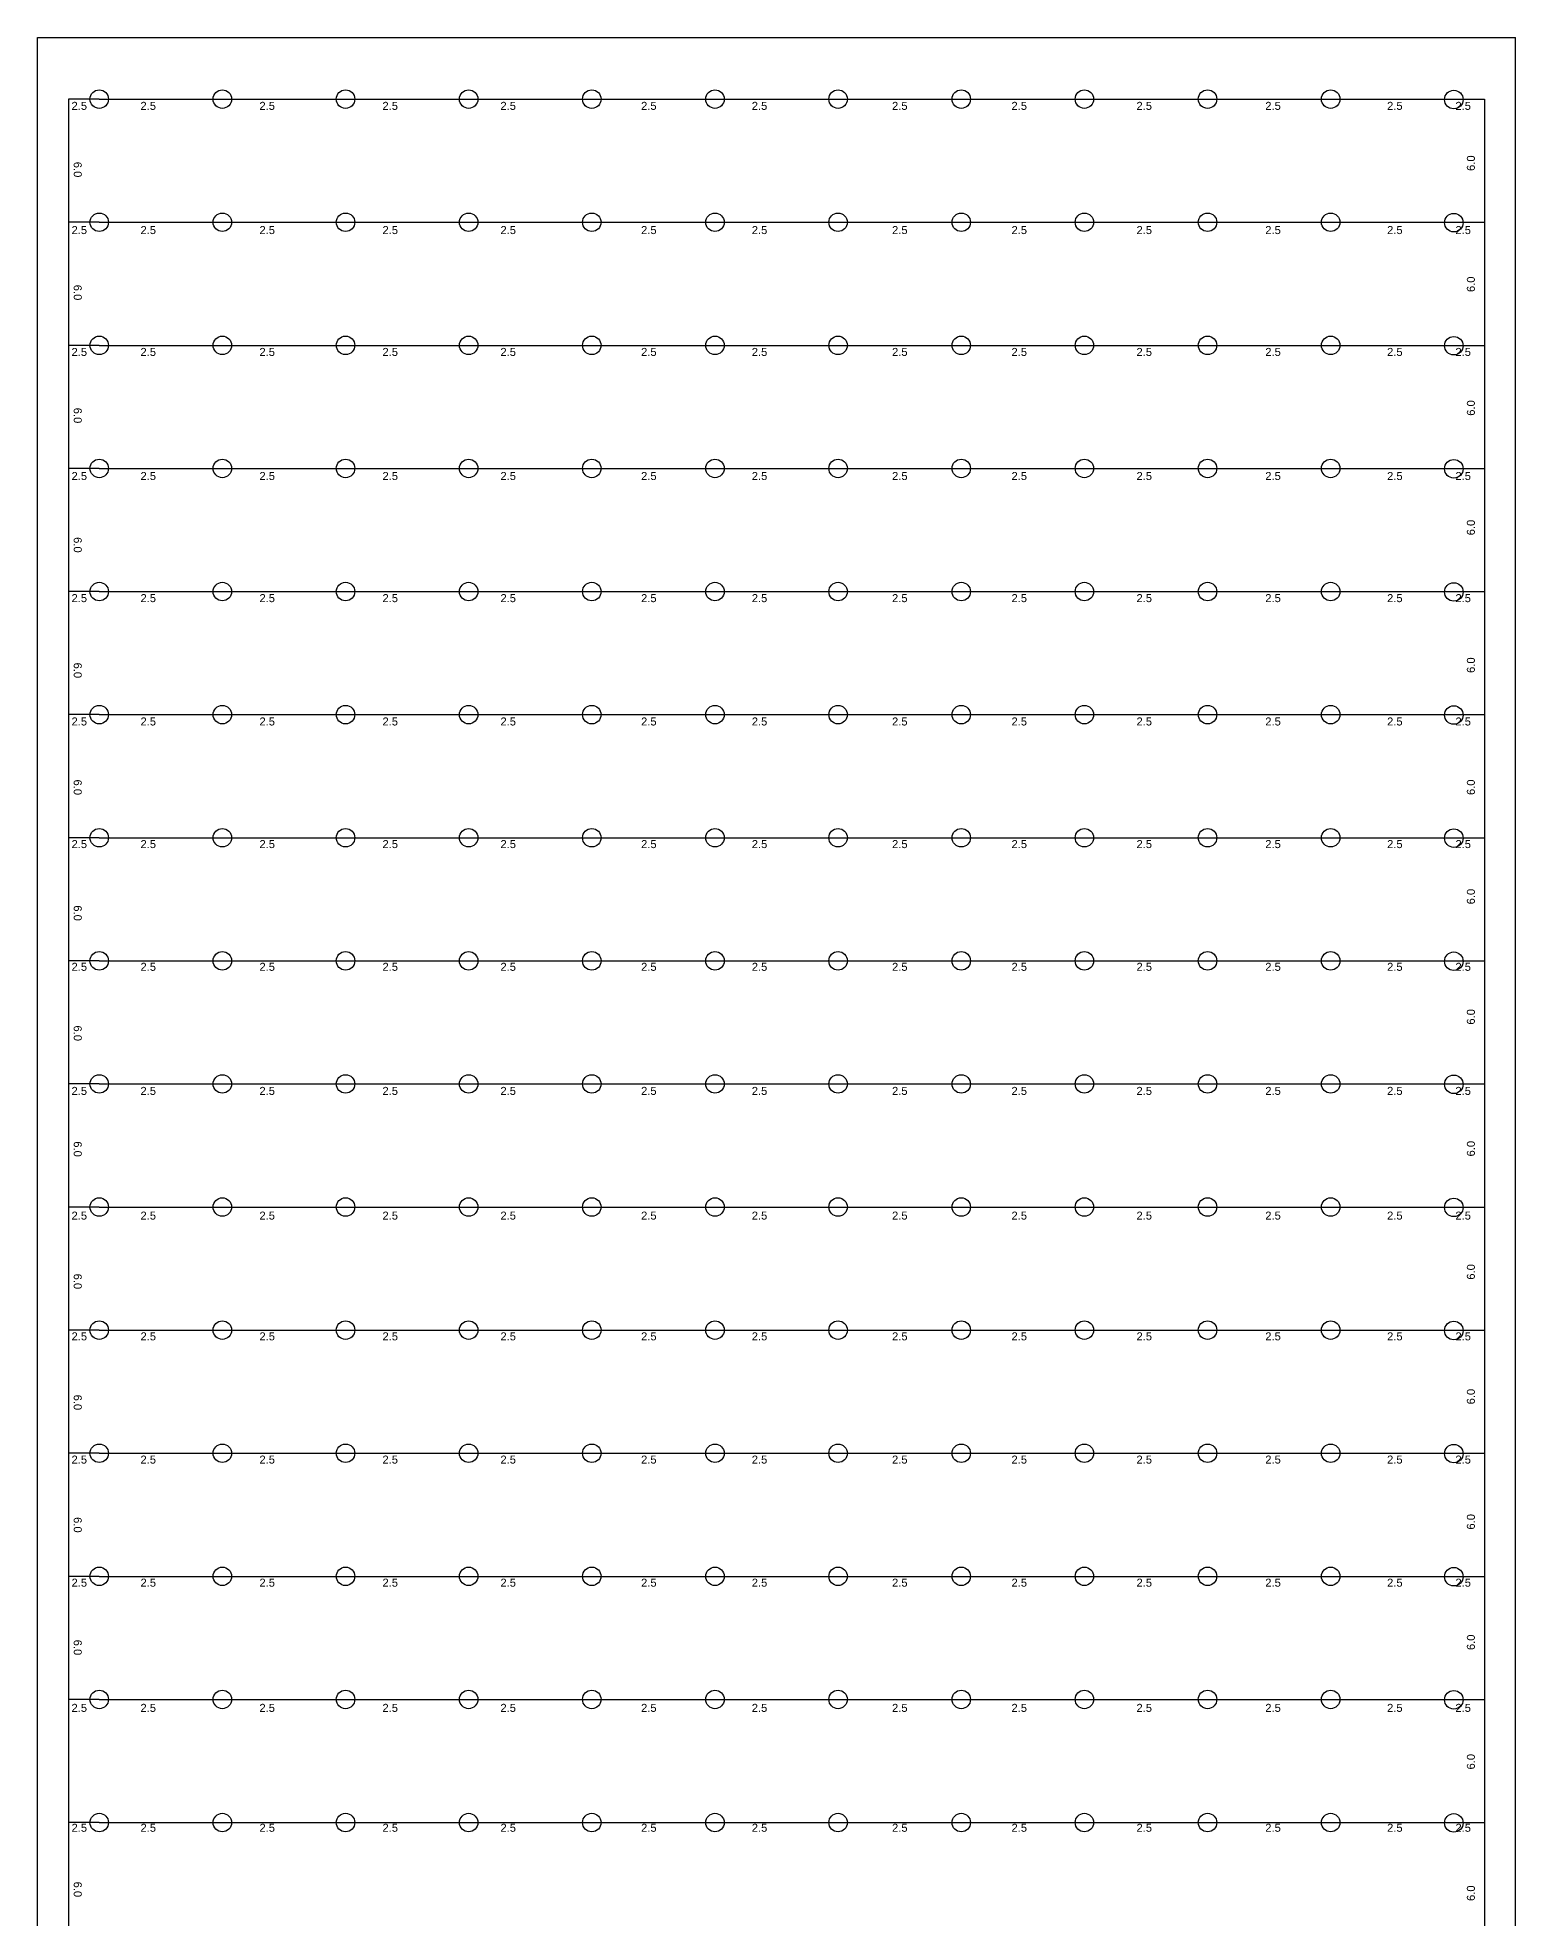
# Model space of a CAD drawing. Header units: millimetres. Extents: x 2040 to 3186, y 1716 to 2026.
# Drawn here: x 2039.5 to 2159.5, y 1873.5 to 2026.3 of the extents above; entities that cross this region are included whole.
import ezdxf

# ---------------------------------------------------------------- set-up
doc = ezdxf.new("R2010")
doc.units = ezdxf.units.MM
for name, color, linetype in [('03 Sprinkler Heads – Rociadores', 7, 'Continuous'), ('Alimentadores', 10, 'Continuous'), ('BODEGA', 2, 'Continuous'), ('Diámetros', 162, 'Continuous'), ('Ramales', 130, 'Continuous'), ('Rociadores', 80, 'Continuous')]:
    doc.layers.add(name, color=color, linetype=linetype)
doc.styles.get("Standard").update_dxf_attribs({"font": 'arial.ttf'})

# ---------------------------------------------------------------- blocks, each defined once
blk = doc.blocks.new('*U4')
blk.add_line((0, 0), (0, 0, -1))
blk = doc.blocks.new('*U5')
at = {"layer": 'Rociadores', "color": 0, "linetype": 'ByBlock', "lineweight": -2, "transparency": 16777216}
for p in [(0, 0), (0, -10), (0, -20), (0, -30), (0, -40), (0, -50), (0, -60), (0, -70), (0, -80), (0, -90), (0, -100), (0, -110), (0, -120), (0, -130), (0, -140), (0, -150), (0, -160), (0, -170), (0, -180), (0, -190), (0, -200), (0, -210), (0, -220), (0, -230), (0, -240), (0, -250), (0, -260), (0, -270), (0, -280), (0, -290), (0, -300)]:
    blk.add_blockref('*U4', p, dxfattribs=at)
blk = doc.blocks.new('*U6')
blk.add_line((0, 0), (0, 0, -1))
blk = doc.blocks.new('*U7')
at = {"layer": 'Rociadores', "color": 0, "linetype": 'ByBlock', "lineweight": -2, "transparency": 16777216}
for p in [(0, 0), (0, -10), (0, -20), (0, -30), (0, -40), (0, -50), (0, -60), (0, -70), (0, -80), (0, -90), (0, -100), (0, -110), (0, -120), (0, -130), (0, -140), (0, -150), (0, -160), (0, -170), (0, -180), (0, -190), (0, -200), (0, -210), (0, -220), (0, -230), (0, -240), (0, -250), (0, -260), (0, -270), (0, -280), (0, -290)]:
    blk.add_blockref('*U6', p, dxfattribs=at)
blk = doc.blocks.new('Rociadores Cerrados')
at = {"layer": '03 Sprinkler Heads – Rociadores', "color": 1}
blk.add_circle((0, 0), 6.36, dxfattribs=at)

msp = doc.modelspace()

# ---------------------------------------------------------------- linework, layer by layer
at = {"layer": 'Alimentadores'}
for p, q in [((2042.01, 2021.29, -1), (2042.01, 2011.29, -1)), ((2157.01, 2021.29, -1), (2157.01, 2011.29, -1)), ((2042.01, 2011.29, -1), (2042.01, 2001.29, -1)), ((2157.01, 2011.29, -1), (2157.01, 2001.29, -1)), ((2042.01, 2001.29, -1), (2042.01, 1991.29, -1)), ((2157.01, 2001.29, -1), (2157.01, 1991.29, -1)), ((2042.01, 1991.29, -1), (2042.01, 1981.29, -1)), ((2157.01, 1991.29, -1), (2157.01, 1981.29, -1)), ((2042.01, 1981.29, -1), (2042.01, 1971.29, -1)), ((2157.01, 1981.29, -1), (2157.01, 1971.29, -1)), ((2042.01, 1971.29, -1), (2042.01, 1961.29, -1)), ((2157.01, 1971.29, -1), (2157.01, 1961.29, -1)), ((2042.01, 1961.29, -1), (2042.01, 1951.29, -1)), ((2157.01, 1961.29, -1), (2157.01, 1951.29, -1)), ((2042.01, 1951.29, -1), (2042.01, 1941.29, -1)), ((2157.01, 1951.29, -1), (2157.01, 1941.29, -1)), ((2042.01, 1941.29, -1), (2042.01, 1931.29, -1)), ((2157.01, 1941.29, -1), (2157.01, 1931.29, -1)), ((2042.01, 1931.29, -1), (2042.01, 1921.29, -1)), ((2157.01, 1931.29, -1), (2157.01, 1921.29, -1)), ((2042.01, 1921.29, -1), (2042.01, 1911.29, -1)), ((2157.01, 1921.29, -1), (2157.01, 1911.29, -1)), ((2042.01, 1911.29, -1), (2042.01, 1901.29, -1)), ((2157.01, 1911.29, -1), (2157.01, 1901.29, -1)), ((2042.01, 1901.29, -1), (2042.01, 1891.29, -1)), ((2157.01, 1901.29, -1), (2157.01, 1891.29, -1)), ((2042.01, 1891.29, -1), (2042.01, 1881.29, -1)), ((2157.01, 1891.29, -1), (2157.01, 1881.29, -1)), ((2042.01, 1881.29, -1), (2042.01, 1871.29, -1)), ((2157.01, 1881.29, -1), (2157.01, 1871.29, -1))]:
    msp.add_line(p, q, dxfattribs=at)
at = {"layer": 'BODEGA'}
for p, q in [((2039.51, 2026.29), (2159.51, 2026.29)), ((2039.51, 1716.29), (2039.51, 2026.29)), ((2159.51, 1716.29), (2159.51, 2026.29))]:
    msp.add_line(p, q, dxfattribs=at)
at = {"layer": 'Ramales'}
for p, q in [((2044.51, 2021.29), (2042.01, 2021.29)), ((2044.51, 2021.29), (2054.51, 2021.29)), ((2044.51, 2021.29, -1), (2044.51, 2021.29)), ((2054.51, 2021.29), (2064.51, 2021.29)), ((2054.51, 2021.29, -1), (2054.51, 2021.29)), ((2064.51, 2021.29), (2074.51, 2021.29)), ((2064.51, 2021.29, -1), (2064.51, 2021.29)), ((2074.51, 2021.29), (2084.51, 2021.29)), ((2074.51, 2021.29, -1), (2074.51, 2021.29)), ((2084.51, 2021.29), (2094.51, 2021.29)), ((2084.51, 2021.29, -1), (2084.51, 2021.29)), ((2094.51, 2021.29), (2104.51, 2021.29)), ((2094.51, 2021.29, -1), (2094.51, 2021.29)), ((2104.51, 2021.29), (2114.51, 2021.29)), ((2104.51, 2021.29, -1), (2104.51, 2021.29)), ((2114.51, 2021.29), (2124.51, 2021.29)), ((2114.51, 2021.29, -1), (2114.51, 2021.29)), ((2124.51, 2021.29), (2134.51, 2021.29)), ((2124.51, 2021.26, -1), (2124.51, 2021.26)), ((2134.51, 2021.29), (2144.51, 2021.29)), ((2134.51, 2021.26, -1), (2134.51, 2021.26)), ((2144.51, 2021.29), (2154.51, 2021.29)), ((2144.51, 2021.26, -1), (2144.51, 2021.26)), ((2154.51, 2021.29), (2157.01, 2021.29)), ((2154.51, 2021.26, -1), (2154.51, 2021.26)), ((2044.51, 2011.29), (2042.01, 2011.29)), ((2044.51, 2011.29), (2054.51, 2011.29)), ((2044.51, 2011.29, -1), (2044.51, 2011.29)), ((2054.51, 2011.29), (2064.51, 2011.29)), ((2054.51, 2011.29, -1), (2054.51, 2011.29)), ((2064.51, 2011.29), (2074.51, 2011.29)), ((2064.51, 2011.29, -1), (2064.51, 2011.29)), ((2074.51, 2011.29), (2084.51, 2011.29)), ((2074.51, 2011.29, -1), (2074.51, 2011.29)), ((2084.51, 2011.29), (2094.51, 2011.29)), ((2084.51, 2011.29, -1), (2084.51, 2011.29)), ((2094.51, 2011.29), (2104.51, 2011.29)), ((2094.51, 2011.29, -1), (2094.51, 2011.29)), ((2104.51, 2011.29), (2114.51, 2011.29)), ((2104.51, 2011.29, -1), (2104.51, 2011.29)), ((2114.51, 2011.29), (2124.51, 2011.29)), ((2114.51, 2011.29, -1), (2114.51, 2011.29)), ((2124.51, 2011.29), (2134.51, 2011.29)), ((2124.51, 2011.29, -1), (2124.51, 2011.29)), ((2134.51, 2011.29), (2144.51, 2011.29)), ((2134.51, 2011.29, -1), (2134.51, 2011.29)), ((2144.51, 2011.29), (2154.51, 2011.29)), ((2144.51, 2011.29, -1), (2144.51, 2011.29)), ((2154.51, 2011.29), (2157.01, 2011.29)), ((2154.51, 2011.29, -1), (2154.51, 2011.29)), ((2044.51, 2001.29), (2042.01, 2001.29)), ((2044.51, 2001.29), (2054.51, 2001.29)), ((2044.51, 2001.29, -1), (2044.51, 2001.29)), ((2054.51, 2001.29), (2064.51, 2001.29)), ((2054.51, 2001.29, -1), (2054.51, 2001.29)), ((2064.51, 2001.29), (2074.51, 2001.29)), ((2064.51, 2001.29, -1), (2064.51, 2001.29)), ((2074.51, 2001.29), (2084.51, 2001.29)), ((2074.51, 2001.29, -1), (2074.51, 2001.29)), ((2084.51, 2001.29), (2094.51, 2001.29)), ((2084.51, 2001.29, -1), (2084.51, 2001.29)), ((2094.51, 2001.29), (2104.51, 2001.29)), ((2094.51, 2001.29, -1), (2094.51, 2001.29)), ((2104.51, 2001.29), (2114.51, 2001.29)), ((2104.51, 2001.29, -1), (2104.51, 2001.29)), ((2114.51, 2001.29), (2124.51, 2001.29)), ((2114.51, 2001.29, -1), (2114.51, 2001.29)), ((2124.51, 2001.29), (2134.51, 2001.29)), ((2124.51, 2001.29, -1), (2124.51, 2001.29)), ((2134.51, 2001.29), (2144.51, 2001.29)), ((2134.51, 2001.29, -1), (2134.51, 2001.29)), ((2144.51, 2001.29), (2154.51, 2001.29)), ((2144.51, 2001.29, -1), (2144.51, 2001.29)), ((2154.51, 2001.29), (2157.01, 2001.29)), ((2154.51, 2001.29, -1), (2154.51, 2001.29)), ((2044.51, 1991.29), (2042.01, 1991.29)), ((2044.51, 1991.29), (2054.51, 1991.29)), ((2044.51, 1991.29, -1), (2044.51, 1991.29)), ((2054.51, 1991.29), (2064.51, 1991.29)), ((2054.51, 1991.29, -1), (2054.51, 1991.29)), ((2064.51, 1991.29), (2074.51, 1991.29)), ((2064.51, 1991.29, -1), (2064.51, 1991.29)), ((2074.51, 1991.29), (2084.51, 1991.29)), ((2074.51, 1991.29, -1), (2074.51, 1991.29)), ((2084.51, 1991.29), (2094.51, 1991.29)), ((2084.51, 1991.29, -1), (2084.51, 1991.29)), ((2094.51, 1991.29), (2104.51, 1991.29)), ((2094.51, 1991.29, -1), (2094.51, 1991.29)), ((2104.51, 1991.29), (2114.51, 1991.29)), ((2104.51, 1991.29, -1), (2104.51, 1991.29)), ((2114.51, 1991.29), (2124.51, 1991.29)), ((2114.51, 1991.29, -1), (2114.51, 1991.29)), ((2124.51, 1991.29), (2134.51, 1991.29)), ((2124.51, 1991.29, -1), (2124.51, 1991.29)), ((2134.51, 1991.29), (2144.51, 1991.29)), ((2134.51, 1991.29, -1), (2134.51, 1991.29)), ((2144.51, 1991.29), (2154.51, 1991.29)), ((2144.51, 1991.29, -1), (2144.51, 1991.29)), ((2154.51, 1991.29), (2157.01, 1991.29)), ((2154.51, 1991.29, -1), (2154.51, 1991.29)), ((2044.51, 1981.29), (2042.01, 1981.29)), ((2044.51, 1981.29), (2054.51, 1981.29)), ((2044.51, 1981.29, -1), (2044.51, 1981.29)), ((2054.51, 1981.29), (2064.51, 1981.29)), ((2054.51, 1981.29, -1), (2054.51, 1981.29)), ((2064.51, 1981.29), (2074.51, 1981.29)), ((2064.51, 1981.29, -1), (2064.51, 1981.29)), ((2074.51, 1981.29), (2084.51, 1981.29)), ((2074.51, 1981.29, -1), (2074.51, 1981.29)), ((2084.51, 1981.29), (2094.51, 1981.29)), ((2084.51, 1981.29, -1), (2084.51, 1981.29)), ((2094.51, 1981.29), (2104.51, 1981.29)), ((2094.51, 1981.29, -1), (2094.51, 1981.29)), ((2104.51, 1981.29), (2114.51, 1981.29)), ((2104.51, 1981.29, -1), (2104.51, 1981.29)), ((2114.51, 1981.29), (2124.51, 1981.29)), ((2114.51, 1981.29, -1), (2114.51, 1981.29)), ((2124.51, 1981.29), (2134.51, 1981.29)), ((2124.51, 1981.29, -1), (2124.51, 1981.29)), ((2134.51, 1981.29), (2144.51, 1981.29)), ((2134.51, 1981.29, -1), (2134.51, 1981.29)), ((2144.51, 1981.29), (2154.51, 1981.29)), ((2144.51, 1981.29, -1), (2144.51, 1981.29)), ((2154.51, 1981.29), (2157.01, 1981.29)), ((2154.51, 1981.29, -1), (2154.51, 1981.29)), ((2044.51, 1971.29), (2042.01, 1971.29)), ((2044.51, 1971.29), (2054.51, 1971.29)), ((2044.51, 1971.29, -1), (2044.51, 1971.29)), ((2054.51, 1971.29), (2064.51, 1971.29)), ((2054.51, 1971.29, -1), (2054.51, 1971.29)), ((2064.51, 1971.29), (2074.51, 1971.29)), ((2064.51, 1971.29, -1), (2064.51, 1971.29)), ((2074.51, 1971.29), (2084.51, 1971.29)), ((2074.51, 1971.29, -1), (2074.51, 1971.29)), ((2084.51, 1971.29), (2094.51, 1971.29)), ((2084.51, 1971.29, -1), (2084.51, 1971.29)), ((2094.51, 1971.29), (2104.51, 1971.29)), ((2094.51, 1971.29, -1), (2094.51, 1971.29)), ((2104.51, 1971.29), (2114.51, 1971.29)), ((2104.51, 1971.29, -1), (2104.51, 1971.29)), ((2114.51, 1971.29), (2124.51, 1971.29)), ((2114.51, 1971.29, -1), (2114.51, 1971.29)), ((2124.51, 1971.29), (2134.51, 1971.29)), ((2124.51, 1971.29, -1), (2124.51, 1971.29)), ((2134.51, 1971.29), (2144.51, 1971.29)), ((2134.51, 1971.29, -1), (2134.51, 1971.29)), ((2144.51, 1971.29), (2154.51, 1971.29)), ((2144.51, 1971.29, -1), (2144.51, 1971.29)), ((2154.51, 1971.29), (2157.01, 1971.29)), ((2154.51, 1971.29, -1), (2154.51, 1971.29)), ((2044.51, 1961.29), (2042.01, 1961.29)), ((2044.51, 1961.29), (2054.51, 1961.29)), ((2044.51, 1961.29, -1), (2044.51, 1961.29)), ((2054.51, 1961.29), (2064.51, 1961.29)), ((2054.51, 1961.29, -1), (2054.51, 1961.29)), ((2064.51, 1961.29), (2074.51, 1961.29)), ((2064.51, 1961.29, -1), (2064.51, 1961.29)), ((2074.51, 1961.29), (2084.51, 1961.29)), ((2074.51, 1961.29, -1), (2074.51, 1961.29)), ((2084.51, 1961.29), (2094.51, 1961.29)), ((2084.51, 1961.29, -1), (2084.51, 1961.29)), ((2094.51, 1961.29), (2104.51, 1961.29)), ((2094.51, 1961.29, -1), (2094.51, 1961.29)), ((2104.51, 1961.29), (2114.51, 1961.29)), ((2104.51, 1961.29, -1), (2104.51, 1961.29)), ((2114.51, 1961.29), (2124.51, 1961.29)), ((2114.51, 1961.29, -1), (2114.51, 1961.29)), ((2124.51, 1961.29), (2134.51, 1961.29)), ((2124.51, 1961.29, -1), (2124.51, 1961.29)), ((2134.51, 1961.29), (2144.51, 1961.29)), ((2134.51, 1961.29, -1), (2134.51, 1961.29)), ((2144.51, 1961.29), (2154.51, 1961.29)), ((2144.51, 1961.29, -1), (2144.51, 1961.29)), ((2154.51, 1961.29), (2157.01, 1961.29)), ((2154.51, 1961.29, -1), (2154.51, 1961.29)), ((2044.51, 1951.29), (2042.01, 1951.29)), ((2044.51, 1951.29), (2054.51, 1951.29)), ((2044.51, 1951.29, -1), (2044.51, 1951.29)), ((2054.51, 1951.29), (2064.51, 1951.29)), ((2054.51, 1951.29, -1), (2054.51, 1951.29)), ((2064.51, 1951.29), (2074.51, 1951.29)), ((2064.51, 1951.29, -1), (2064.51, 1951.29)), ((2074.51, 1951.29), (2084.51, 1951.29)), ((2074.51, 1951.29, -1), (2074.51, 1951.29)), ((2084.51, 1951.29), (2094.51, 1951.29)), ((2084.51, 1951.29, -1), (2084.51, 1951.29)), ((2094.51, 1951.29), (2104.51, 1951.29)), ((2094.51, 1951.29, -1), (2094.51, 1951.29)), ((2104.51, 1951.29), (2114.51, 1951.29)), ((2104.51, 1951.29, -1), (2104.51, 1951.29)), ((2114.51, 1951.29), (2124.51, 1951.29)), ((2114.51, 1951.29, -1), (2114.51, 1951.29)), ((2124.51, 1951.29), (2134.51, 1951.29)), ((2124.51, 1951.29, -1), (2124.51, 1951.29)), ((2134.51, 1951.29), (2144.51, 1951.29)), ((2134.51, 1951.29, -1), (2134.51, 1951.29)), ((2144.51, 1951.29), (2154.51, 1951.29)), ((2144.51, 1951.29, -1), (2144.51, 1951.29)), ((2154.51, 1951.29), (2157.01, 1951.29)), ((2154.51, 1951.29, -1), (2154.51, 1951.29)), ((2044.51, 1941.29), (2042.01, 1941.29)), ((2044.51, 1941.29), (2054.51, 1941.29)), ((2044.51, 1941.29, -1), (2044.51, 1941.29)), ((2054.51, 1941.29), (2064.51, 1941.29)), ((2054.51, 1941.29, -1), (2054.51, 1941.29)), ((2064.51, 1941.29), (2074.51, 1941.29)), ((2064.51, 1941.29, -1), (2064.51, 1941.29)), ((2074.51, 1941.29), (2084.51, 1941.29)), ((2074.51, 1941.29, -1), (2074.51, 1941.29)), ((2084.51, 1941.29), (2094.51, 1941.29)), ((2084.51, 1941.29, -1), (2084.51, 1941.29)), ((2094.51, 1941.29), (2104.51, 1941.29)), ((2094.51, 1941.29, -1), (2094.51, 1941.29)), ((2104.51, 1941.29), (2114.51, 1941.29)), ((2104.51, 1941.29, -1), (2104.51, 1941.29)), ((2114.51, 1941.29), (2124.51, 1941.29)), ((2114.51, 1941.29, -1), (2114.51, 1941.29)), ((2124.51, 1941.29), (2134.51, 1941.29)), ((2124.51, 1941.29, -1), (2124.51, 1941.29)), ((2134.51, 1941.29), (2144.51, 1941.29)), ((2134.51, 1941.29, -1), (2134.51, 1941.29)), ((2144.51, 1941.29), (2154.51, 1941.29)), ((2144.51, 1941.29, -1), (2144.51, 1941.29)), ((2154.51, 1941.29), (2157.01, 1941.29)), ((2154.51, 1941.29, -1), (2154.51, 1941.29)), ((2044.51, 1931.29), (2042.01, 1931.29)), ((2044.51, 1931.29), (2054.51, 1931.29)), ((2044.51, 1931.29, -1), (2044.51, 1931.29)), ((2054.51, 1931.29), (2064.51, 1931.29)), ((2054.51, 1931.29, -1), (2054.51, 1931.29)), ((2064.51, 1931.29), (2074.51, 1931.29)), ((2064.51, 1931.29, -1), (2064.51, 1931.29)), ((2074.51, 1931.29), (2084.51, 1931.29)), ((2074.51, 1931.29, -1), (2074.51, 1931.29)), ((2084.51, 1931.29), (2094.51, 1931.29)), ((2084.51, 1931.29, -1), (2084.51, 1931.29)), ((2094.51, 1931.29), (2104.51, 1931.29)), ((2094.51, 1931.29, -1), (2094.51, 1931.29)), ((2104.51, 1931.29), (2114.51, 1931.29)), ((2104.51, 1931.29, -1), (2104.51, 1931.29)), ((2114.51, 1931.29), (2124.51, 1931.29)), ((2114.51, 1931.29, -1), (2114.51, 1931.29)), ((2124.51, 1931.29), (2134.51, 1931.29)), ((2124.51, 1931.29, -1), (2124.51, 1931.29)), ((2134.51, 1931.29), (2144.51, 1931.29)), ((2134.51, 1931.29, -1), (2134.51, 1931.29)), ((2144.51, 1931.29), (2154.51, 1931.29)), ((2144.51, 1931.29, -1), (2144.51, 1931.29)), ((2154.51, 1931.29), (2157.01, 1931.29)), ((2154.51, 1931.29, -1), (2154.51, 1931.29)), ((2044.51, 1921.29), (2042.01, 1921.29)), ((2044.51, 1921.29), (2054.51, 1921.29)), ((2044.51, 1921.29, -1), (2044.51, 1921.29)), ((2054.51, 1921.29), (2064.51, 1921.29)), ((2054.51, 1921.29, -1), (2054.51, 1921.29)), ((2064.51, 1921.29), (2074.51, 1921.29)), ((2064.51, 1921.29, -1), (2064.51, 1921.29)), ((2074.51, 1921.29), (2084.51, 1921.29)), ((2074.51, 1921.29, -1), (2074.51, 1921.29)), ((2084.51, 1921.29), (2094.51, 1921.29)), ((2084.51, 1921.29, -1), (2084.51, 1921.29)), ((2094.51, 1921.29), (2104.51, 1921.29)), ((2094.51, 1921.29, -1), (2094.51, 1921.29)), ((2104.51, 1921.29), (2114.51, 1921.29)), ((2104.51, 1921.29, -1), (2104.51, 1921.29)), ((2114.51, 1921.29), (2124.51, 1921.29)), ((2114.51, 1921.29, -1), (2114.51, 1921.29)), ((2124.51, 1921.29), (2134.51, 1921.29)), ((2124.51, 1921.29, -1), (2124.51, 1921.29)), ((2134.51, 1921.29), (2144.51, 1921.29)), ((2134.51, 1921.29, -1), (2134.51, 1921.29)), ((2144.51, 1921.29), (2154.51, 1921.29)), ((2144.51, 1921.29, -1), (2144.51, 1921.29)), ((2154.51, 1921.29), (2157.01, 1921.29)), ((2154.51, 1921.29, -1), (2154.51, 1921.29)), ((2044.51, 1911.29), (2042.01, 1911.29)), ((2044.51, 1911.29), (2054.51, 1911.29)), ((2044.51, 1911.29, -1), (2044.51, 1911.29)), ((2054.51, 1911.29), (2064.51, 1911.29)), ((2054.51, 1911.29, -1), (2054.51, 1911.29)), ((2064.51, 1911.29), (2074.51, 1911.29)), ((2064.51, 1911.29, -1), (2064.51, 1911.29)), ((2074.51, 1911.29), (2084.51, 1911.29)), ((2074.51, 1911.29, -1), (2074.51, 1911.29)), ((2084.51, 1911.29), (2094.51, 1911.29)), ((2084.51, 1911.29, -1), (2084.51, 1911.29)), ((2094.51, 1911.29), (2104.51, 1911.29)), ((2094.51, 1911.29, -1), (2094.51, 1911.29)), ((2104.51, 1911.29), (2114.51, 1911.29)), ((2104.51, 1911.29, -1), (2104.51, 1911.29)), ((2114.51, 1911.29), (2124.51, 1911.29)), ((2114.51, 1911.29, -1), (2114.51, 1911.29)), ((2124.51, 1911.29), (2134.51, 1911.29)), ((2124.51, 1911.29, -1), (2124.51, 1911.29)), ((2134.51, 1911.29), (2144.51, 1911.29)), ((2134.51, 1911.29, -1), (2134.51, 1911.29)), ((2144.51, 1911.29), (2154.51, 1911.29)), ((2144.51, 1911.29, -1), (2144.51, 1911.29)), ((2154.51, 1911.29), (2157.01, 1911.29)), ((2154.51, 1911.29, -1), (2154.51, 1911.29)), ((2044.51, 1901.29), (2042.01, 1901.29)), ((2044.51, 1901.29), (2054.51, 1901.29)), ((2044.51, 1901.29, -1), (2044.51, 1901.29)), ((2054.51, 1901.29), (2064.51, 1901.29)), ((2054.51, 1901.29, -1), (2054.51, 1901.29)), ((2064.51, 1901.29), (2074.51, 1901.29)), ((2064.51, 1901.29, -1), (2064.51, 1901.29)), ((2074.51, 1901.29), (2084.51, 1901.29)), ((2074.51, 1901.29, -1), (2074.51, 1901.29)), ((2084.51, 1901.29), (2094.51, 1901.29)), ((2084.51, 1901.29, -1), (2084.51, 1901.29)), ((2094.51, 1901.29), (2104.51, 1901.29)), ((2094.51, 1901.29, -1), (2094.51, 1901.29)), ((2104.51, 1901.29), (2114.51, 1901.29)), ((2104.51, 1901.29, -1), (2104.51, 1901.29)), ((2114.51, 1901.29), (2124.51, 1901.29)), ((2114.51, 1901.29, -1), (2114.51, 1901.29)), ((2124.51, 1901.29), (2134.51, 1901.29)), ((2124.51, 1901.29, -1), (2124.51, 1901.29)), ((2134.51, 1901.29), (2144.51, 1901.29)), ((2134.51, 1901.29, -1), (2134.51, 1901.29)), ((2144.51, 1901.29), (2154.51, 1901.29)), ((2144.51, 1901.29, -1), (2144.51, 1901.29)), ((2154.51, 1901.29), (2157.01, 1901.29)), ((2154.51, 1901.29, -1), (2154.51, 1901.29)), ((2044.51, 1891.29), (2042.01, 1891.29)), ((2044.51, 1891.29), (2054.51, 1891.29)), ((2044.51, 1891.29, -1), (2044.51, 1891.29)), ((2054.51, 1891.29), (2064.51, 1891.29)), ((2054.51, 1891.29, -1), (2054.51, 1891.29)), ((2064.51, 1891.29), (2074.51, 1891.29)), ((2064.51, 1891.29, -1), (2064.51, 1891.29)), ((2074.51, 1891.29), (2084.51, 1891.29)), ((2074.51, 1891.29, -1), (2074.51, 1891.29)), ((2084.51, 1891.29), (2094.51, 1891.29)), ((2084.51, 1891.29, -1), (2084.51, 1891.29)), ((2094.51, 1891.29), (2104.51, 1891.29)), ((2094.51, 1891.29, -1), (2094.51, 1891.29)), ((2104.51, 1891.29), (2114.51, 1891.29)), ((2104.51, 1891.29, -1), (2104.51, 1891.29)), ((2114.51, 1891.29), (2124.51, 1891.29)), ((2114.51, 1891.29, -1), (2114.51, 1891.29)), ((2124.51, 1891.29), (2134.51, 1891.29)), ((2124.51, 1891.29, -1), (2124.51, 1891.29)), ((2134.51, 1891.29), (2144.51, 1891.29)), ((2134.51, 1891.29, -1), (2134.51, 1891.29)), ((2144.51, 1891.29), (2154.51, 1891.29)), ((2144.51, 1891.29, -1), (2144.51, 1891.29)), ((2154.51, 1891.29), (2157.01, 1891.29)), ((2154.51, 1891.29, -1), (2154.51, 1891.29)), ((2044.51, 1881.29), (2042.01, 1881.29)), ((2044.51, 1881.29), (2054.51, 1881.29)), ((2044.51, 1881.29, -1), (2044.51, 1881.29)), ((2054.51, 1881.29), (2064.51, 1881.29)), ((2054.51, 1881.29, -1), (2054.51, 1881.29)), ((2064.51, 1881.29), (2074.51, 1881.29)), ((2064.51, 1881.29, -1), (2064.51, 1881.29)), ((2074.51, 1881.29), (2084.51, 1881.29)), ((2074.51, 1881.29, -1), (2074.51, 1881.29)), ((2084.51, 1881.29), (2094.51, 1881.29)), ((2084.51, 1881.29, -1), (2084.51, 1881.29)), ((2094.51, 1881.29), (2104.51, 1881.29)), ((2094.51, 1881.29, -1), (2094.51, 1881.29)), ((2104.51, 1881.29), (2114.51, 1881.29)), ((2104.51, 1881.29, -1), (2104.51, 1881.29)), ((2114.51, 1881.29), (2124.51, 1881.29)), ((2114.51, 1881.29, -1), (2114.51, 1881.29)), ((2124.51, 1881.29), (2134.51, 1881.29)), ((2124.51, 1881.29, -1), (2124.51, 1881.29)), ((2134.51, 1881.29), (2144.51, 1881.29)), ((2134.51, 1881.29, -1), (2134.51, 1881.29)), ((2144.51, 1881.29), (2154.51, 1881.29)), ((2144.51, 1881.29, -1), (2144.51, 1881.29)), ((2154.51, 1881.29), (2157.01, 1881.29)), ((2154.51, 1881.29, -1), (2154.51, 1881.29))]:
    msp.add_line(p, q, dxfattribs=at)

# ---------------------------------------------------------------- block references
at = {"layer": '03 Sprinkler Heads – Rociadores', "xscale": 0.1179768100307807, "yscale": 0.1179768100307807, "zscale": 0.1179768100307807}
for p in [(2044.51, 2021.29), (2054.51, 2021.29), (2064.51, 2021.29), (2074.51, 2021.29), (2084.51, 2021.29, 0.1), (2094.51, 2021.29, -1), (2104.51, 2021.29), (2114.51, 2021.29), (2124.51, 2021.29), (2134.51, 2021.29), (2144.51, 2021.29), (2154.51, 2021.26), (2044.51, 2011.29), (2054.51, 2011.29), (2064.51, 2011.29), (2074.51, 2011.29), (2084.51, 2011.29, 0.1), (2094.51, 2011.29, -1), (2104.51, 2011.29), (2114.51, 2011.29), (2124.51, 2011.29), (2134.51, 2011.29), (2144.51, 2011.29), (2154.51, 2011.26), (2044.51, 2001.29), (2054.51, 2001.29), (2064.51, 2001.29), (2074.51, 2001.29), (2084.51, 2001.29, 0.1), (2094.51, 2001.29, -1), (2104.51, 2001.29), (2114.51, 2001.29), (2124.51, 2001.29), (2134.51, 2001.29), (2144.51, 2001.29), (2154.51, 2001.26), (2044.51, 1991.29), (2054.51, 1991.29), (2064.51, 1991.29), (2074.51, 1991.29), (2084.51, 1991.29, 0.1), (2094.51, 1991.29, -1), (2104.51, 1991.29), (2114.51, 1991.29), (2124.51, 1991.29), (2134.51, 1991.29), (2144.51, 1991.29), (2154.51, 1991.26), (2044.51, 1981.29), (2054.51, 1981.29), (2064.51, 1981.29), (2074.51, 1981.29), (2084.51, 1981.29, 0.1), (2094.51, 1981.29, -1), (2104.51, 1981.29), (2114.51, 1981.29), (2124.51, 1981.29), (2134.51, 1981.29), (2144.51, 1981.29), (2154.51, 1981.26), (2044.51, 1971.29), (2054.51, 1971.29), (2064.51, 1971.29), (2074.51, 1971.29), (2084.51, 1971.29, 0.1), (2094.51, 1971.29, -1), (2104.51, 1971.29), (2114.51, 1971.29), (2124.51, 1971.29), (2134.51, 1971.29), (2144.51, 1971.29), (2154.51, 1971.26), (2044.51, 1961.29), (2054.51, 1961.29), (2064.51, 1961.29), (2074.51, 1961.29), (2084.51, 1961.29, 0.1), (2094.51, 1961.29, -1), (2104.51, 1961.29), (2114.51, 1961.29), (2124.51, 1961.29), (2134.51, 1961.29), (2144.51, 1961.29), (2154.51, 1961.26), (2044.51, 1951.29), (2054.51, 1951.29), (2064.51, 1951.29), (2074.51, 1951.29), (2084.51, 1951.29, 0.1), (2094.51, 1951.29, -1), (2104.51, 1951.29), (2114.51, 1951.29), (2124.51, 1951.29), (2134.51, 1951.29), (2144.51, 1951.29), (2154.51, 1951.26), (2044.51, 1941.29), (2054.51, 1941.29), (2064.51, 1941.29), (2074.51, 1941.29), (2084.51, 1941.29, 0.1), (2094.51, 1941.29, -1), (2104.51, 1941.29), (2114.51, 1941.29), (2124.51, 1941.29), (2134.51, 1941.29), (2144.51, 1941.29), (2154.51, 1941.26), (2044.51, 1931.29), (2054.51, 1931.29), (2064.51, 1931.29), (2074.51, 1931.29), (2084.51, 1931.29, 0.1), (2094.51, 1931.29, -1), (2104.51, 1931.29), (2114.51, 1931.29), (2124.51, 1931.29), (2134.51, 1931.29), (2144.51, 1931.29), (2154.51, 1931.26), (2044.51, 1921.29), (2054.51, 1921.29), (2064.51, 1921.29), (2074.51, 1921.29), (2084.51, 1921.29, 0.1), (2094.51, 1921.29, -1), (2104.51, 1921.29), (2114.51, 1921.29), (2124.51, 1921.29), (2134.51, 1921.29), (2144.51, 1921.29), (2154.51, 1921.26), (2044.51, 1911.29), (2054.51, 1911.29), (2064.51, 1911.29), (2074.51, 1911.29), (2084.51, 1911.29, 0.1), (2094.51, 1911.29, -1), (2104.51, 1911.29), (2114.51, 1911.29), (2124.51, 1911.29), (2134.51, 1911.29), (2144.51, 1911.29), (2154.51, 1911.26), (2044.51, 1901.29), (2054.51, 1901.29), (2064.51, 1901.29), (2074.51, 1901.29), (2084.51, 1901.29, 0.1), (2094.51, 1901.29, -1), (2104.51, 1901.29), (2114.51, 1901.29), (2124.51, 1901.29), (2134.51, 1901.29), (2144.51, 1901.29), (2154.51, 1901.26), (2044.51, 1891.29), (2054.51, 1891.29), (2064.51, 1891.29), (2074.51, 1891.29), (2084.51, 1891.29, 0.1), (2094.51, 1891.29, -1), (2104.51, 1891.29), (2114.51, 1891.29), (2124.51, 1891.29), (2134.51, 1891.29), (2144.51, 1891.29), (2154.51, 1891.26), (2044.51, 1881.29), (2054.51, 1881.29), (2064.51, 1881.29), (2074.51, 1881.29), (2084.51, 1881.29, 0.1), (2094.51, 1881.29, -1), (2104.51, 1881.29), (2114.51, 1881.29), (2124.51, 1881.29), (2134.51, 1881.29), (2144.51, 1881.29), (2154.51, 1881.26)]:
    msp.add_blockref('Rociadores Cerrados', p, dxfattribs=at)
at = {"layer": 'Rociadores'}
for name, p in [('*U5', (2042.01, 2021.29)), ('*U7', (2157.01, 2021.29))]:
    msp.add_blockref(name, p, dxfattribs=at)

# ---------------------------------------------------------------- texts
at = {"layer": 'Diámetros'}
for p in [(2042.26, 2020.42), (2047.86, 2020.42), (2057.52, 2020.42), (2067.51, 2020.42), (2077.09, 2020.42), (2088.51, 2020.42), (2097.5, 2020.42), (2108.89, 2020.42), (2118.59, 2020.42), (2128.74, 2020.42), (2139.2, 2020.42), (2149.09, 2020.42), (2154.64, 2020.42), (2042.26, 2010.33), (2047.86, 2010.33), (2057.52, 2010.33), (2067.51, 2010.33), (2077.09, 2010.33), (2088.51, 2010.33), (2097.5, 2010.33), (2108.89, 2010.33), (2118.59, 2010.33), (2128.74, 2010.33), (2139.2, 2010.33), (2149.09, 2010.33), (2154.64, 2010.33), (2042.26, 2000.43), (2047.86, 2000.43), (2057.52, 2000.43), (2067.51, 2000.43), (2077.09, 2000.43), (2088.51, 2000.43), (2097.5, 2000.43), (2108.89, 2000.43), (2118.59, 2000.43), (2128.74, 2000.43), (2139.2, 2000.43), (2149.09, 2000.43), (2154.64, 2000.43), (2042.26, 1990.35), (2047.86, 1990.35), (2057.52, 1990.35), (2067.51, 1990.35), (2077.09, 1990.35), (2088.51, 1990.35), (2097.5, 1990.35), (2108.89, 1990.35), (2118.59, 1990.35), (2128.74, 1990.35), (2139.2, 1990.35), (2149.09, 1990.35), (2154.64, 1990.35), (2042.26, 1980.43), (2047.86, 1980.43), (2057.52, 1980.43), (2067.51, 1980.43), (2077.09, 1980.43), (2088.51, 1980.43), (2097.5, 1980.43), (2108.89, 1980.43), (2118.59, 1980.43), (2128.74, 1980.43), (2139.2, 1980.43), (2149.09, 1980.43), (2154.64, 1980.43), (2042.26, 1970.41), (2047.86, 1970.41), (2057.52, 1970.41), (2067.51, 1970.41), (2077.09, 1970.41), (2088.51, 1970.41), (2097.5, 1970.41), (2108.89, 1970.41), (2118.59, 1970.41), (2128.74, 1970.41), (2139.2, 1970.41), (2149.09, 1970.41), (2154.64, 1970.41), (2042.26, 1960.45), (2047.86, 1960.45), (2057.52, 1960.45), (2067.51, 1960.45), (2077.09, 1960.45), (2088.51, 1960.45), (2097.5, 1960.45), (2108.89, 1960.45), (2118.59, 1960.45), (2128.74, 1960.45), (2139.2, 1960.45), (2149.09, 1960.45), (2154.64, 1960.45), (2042.26, 1950.48), (2047.86, 1950.48), (2057.52, 1950.48), (2067.51, 1950.48), (2077.09, 1950.48), (2088.51, 1950.48), (2097.5, 1950.48), (2108.89, 1950.48), (2118.59, 1950.48), (2128.74, 1950.48), (2139.2, 1950.48), (2149.09, 1950.48), (2154.64, 1950.48), (2042.26, 1940.4), (2047.86, 1940.4), (2057.52, 1940.4), (2067.51, 1940.4), (2077.09, 1940.4), (2088.51, 1940.4), (2097.5, 1940.4), (2108.89, 1940.4), (2118.59, 1940.4), (2128.74, 1940.4), (2139.2, 1940.4), (2149.09, 1940.4), (2154.64, 1940.4), (2042.26, 1930.27), (2047.86, 1930.27), (2057.52, 1930.27), (2067.51, 1930.27), (2077.09, 1930.27), (2088.51, 1930.27), (2097.5, 1930.27), (2108.89, 1930.27), (2118.59, 1930.27), (2128.74, 1930.27), (2139.2, 1930.27), (2149.09, 1930.27), (2154.64, 1930.27), (2042.26, 1920.46), (2047.86, 1920.46), (2057.52, 1920.46), (2067.51, 1920.46), (2077.09, 1920.46), (2088.51, 1920.46), (2097.5, 1920.46), (2108.89, 1920.46), (2118.59, 1920.46), (2128.74, 1920.46), (2139.2, 1920.46), (2149.09, 1920.46), (2154.64, 1920.46), (2042.26, 1910.45), (2047.86, 1910.45), (2057.52, 1910.45), (2067.51, 1910.45), (2077.09, 1910.45), (2088.51, 1910.45), (2097.5, 1910.45), (2108.89, 1910.45), (2118.59, 1910.45), (2128.74, 1910.45), (2139.2, 1910.45), (2149.09, 1910.45), (2154.64, 1910.45), (2042.26, 1900.45), (2047.86, 1900.45), (2057.52, 1900.45), (2067.51, 1900.45), (2077.09, 1900.45), (2088.51, 1900.45), (2097.5, 1900.45), (2108.89, 1900.45), (2118.59, 1900.45), (2128.74, 1900.45), (2139.2, 1900.45), (2149.09, 1900.45), (2154.64, 1900.45), (2042.26, 1890.28), (2047.86, 1890.28), (2057.52, 1890.28), (2067.51, 1890.28), (2077.09, 1890.28), (2088.51, 1890.28), (2097.5, 1890.28), (2108.89, 1890.28), (2118.59, 1890.28), (2128.74, 1890.28), (2139.2, 1890.28), (2149.09, 1890.28), (2154.64, 1890.28), (2042.26, 1880.54), (2047.86, 1880.54), (2057.52, 1880.54), (2067.51, 1880.54), (2077.09, 1880.54), (2088.51, 1880.54), (2097.5, 1880.54), (2108.89, 1880.54), (2118.59, 1880.54), (2128.74, 1880.54), (2139.2, 1880.54), (2149.09, 1880.54), (2154.64, 1880.54)]:
    msp.add_text('2.5', height=0.65, dxfattribs=at).set_placement(p)
for rotation, p in [(270, (2042.44, 2016.2)), (90, (2156.22, 2015.46)), (270, (2042.44, 2006.21)), (90, (2156.22, 2005.62)), (270, (2042.44, 1996.22)), (90, (2156.22, 1995.57)), (90, (2156.22, 1985.86)), (270, (2042.44, 1985.71)), (90, (2156.22, 1974.68)), (270, (2042.44, 1975.52)), (270, (2042.44, 1966.02)), (90, (2156.22, 1964.76)), (270, (2042.44, 1955.8)), (90, (2156.22, 1955.88)), (90, (2156.22, 1946.11)), (270, (2042.44, 1946.04)), (270, (2042.44, 1936.63)), (90, (2156.22, 1935.4)), (270, (2042.44, 1925.88)), (90, (2156.22, 1925.39)), (270, (2042.44, 1916.05)), (90, (2156.22, 1915.26)), (270, (2042.44, 1906.1)), (90, (2156.22, 1905.09)), (270, (2042.44, 1896.14)), (90, (2156.22, 1895.3)), (90, (2156.22, 1885.6)), (270, (2042.44, 1876.49)), (90, (2156.22, 1874.92))]:
    msp.add_text('6.0', height=0.65, rotation=rotation, dxfattribs=at).set_placement(p)

doc.saveas('drawing.dxf')
